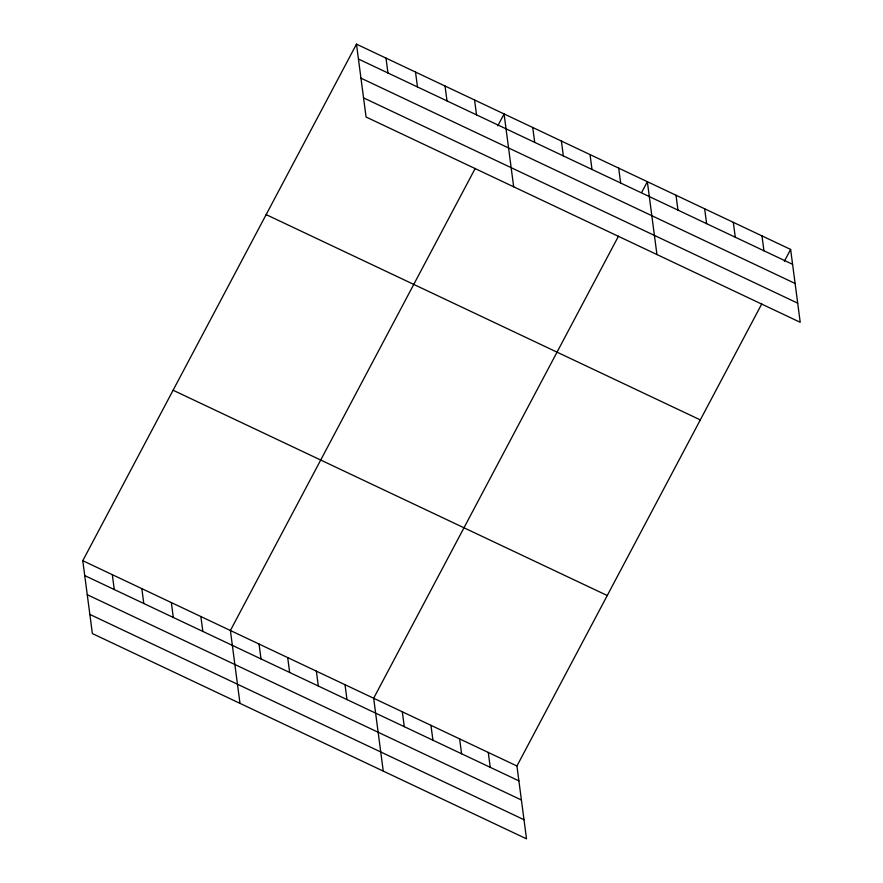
<?xml version="1.0" encoding="UTF-8"?>
<svg xmlns="http://www.w3.org/2000/svg" width="883" height="883" viewBox="0 0 883 883"><rect width="100%" height="100%" fill="white"/><g stroke="black" fill="none" stroke-linecap="round" stroke-linejoin="round"><path stroke-width="1.32" d="M761.775 303.895L516.93 765.991L526.522 838.85L92.373 633.564L82.781 560.705L356.478 44.15L790.627 249.436L800.219 322.295L366.07 117.009L356.478 44.15M475.231 168.399L230.397 630.495L239.988 703.354M497.813 125.783L504.083 113.951L513.674 186.81M618.497 236.147L373.664 698.243L383.255 771.102M641.709 192.351L647.349 181.699L656.941 254.558M784.347 261.28L790.627 249.436M358.432 59.029L792.581 264.315M360.948 78.157L795.097 283.454M363.542 97.87L797.691 303.167M266.158 214.613L700.307 419.9M173.101 390.242L607.25 595.528M82.781 560.705L516.93 765.991M84.746 575.584L518.895 780.87M87.262 594.712L521.411 799.998M89.856 614.425L524.005 819.722M761.974 235.893L763.927 250.772M733.309 222.339L735.274 237.218M704.656 208.796L706.621 223.675M676.003 195.242L677.967 210.121M618.696 168.145L620.661 183.024M590.043 154.591L592.007 169.47M561.389 141.048L563.354 155.927M532.736 127.494L534.701 142.373M474.557 99.989L476.522 114.867M445.043 86.026L446.997 100.905M415.518 72.075L417.482 86.942M488.277 752.437L490.242 767.316M385.992 58.112L387.957 72.991M459.624 738.894L461.588 753.773M430.97 725.34L432.935 740.219M402.317 711.797L404.282 726.676M345.01 684.7L346.975 699.579M316.357 671.146L318.321 686.025M287.703 657.603L289.657 672.482M259.05 644.049L261.004 658.928M200.871 616.544L202.836 631.422M171.357 602.581L173.311 617.46M141.832 588.619L143.786 603.497M112.307 574.656L114.271 589.535"/></g></svg>
